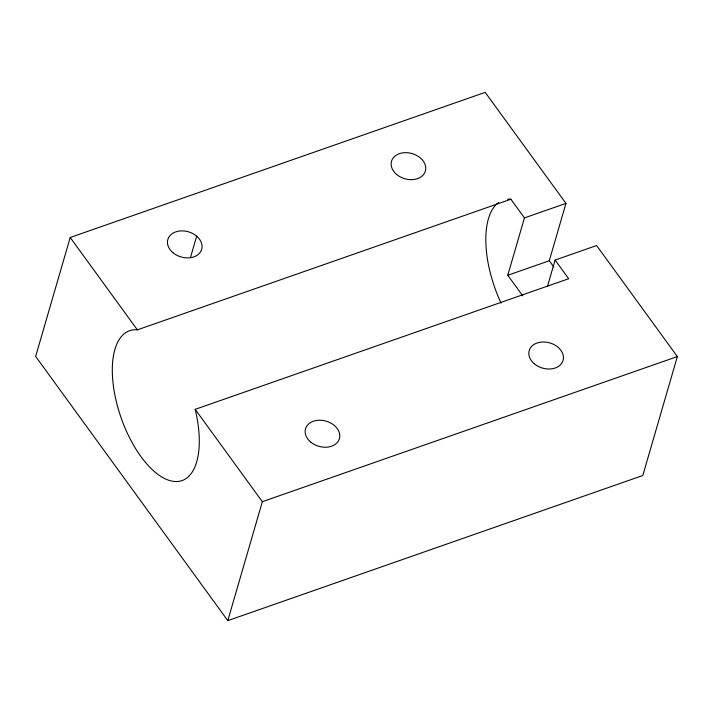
<?xml version="1.0" encoding="UTF-8"?>
<svg xmlns="http://www.w3.org/2000/svg" width="713" height="713" viewBox="0 0 713 713"><rect width="100%" height="100%" fill="white"/><g stroke="black" fill="none" stroke-linecap="round" stroke-linejoin="round"><path stroke-width="1.07" d="M553.849 267.045L549.277 260.762L565.953 203.392L485.205 92.36L70.204 237.491L35.65 356.429L227.795 620.64L642.796 475.509L677.35 356.571L596.603 245.539L555.106 260.058L547.388 286.617M190.496 257.411L196.672 236.163M227.795 620.64L262.348 501.702L195.184 409.342L568.68 278.721L555.106 260.058M522.781 295.904L507.781 275.271L524.447 217.902L510.873 199.239A79.366 36.755 70.7 0 0 507.522 199.203M195.184 409.342A79.366 36.755 70.7 0 1 174.23 481.462A79.366 36.755 70.7 0 1 116.415 401.98A79.366 36.755 70.7 0 1 137.377 329.852L510.873 199.239M524.447 217.902L565.953 203.392M507.781 275.271L549.277 260.762M262.348 501.702L677.35 356.571M70.204 237.491L137.377 329.852M501.096 303.105A79.366 36.755 70.7 0 1 498.788 202.349M534.242 363.719A17.638 13.11 16.2 0 0 563.003 360.689A17.638 13.11 16.2 0 0 541.185 342.097A17.638 13.11 16.2 0 0 534.242 363.719M396.544 174.373A17.638 13.11 16.2 0 0 425.304 171.343A17.638 13.11 16.2 0 0 403.487 152.76A17.638 13.11 16.2 0 0 396.544 174.373M172.858 252.598A17.638 13.11 16.2 0 0 201.627 249.568A17.638 13.11 16.2 0 0 179.81 230.985A17.638 13.11 16.2 0 0 172.858 252.598M310.556 441.944A17.638 13.11 16.2 0 0 339.326 438.914A17.638 13.11 16.2 0 0 317.508 420.322A17.638 13.11 16.2 0 0 310.556 441.944"/></g></svg>
